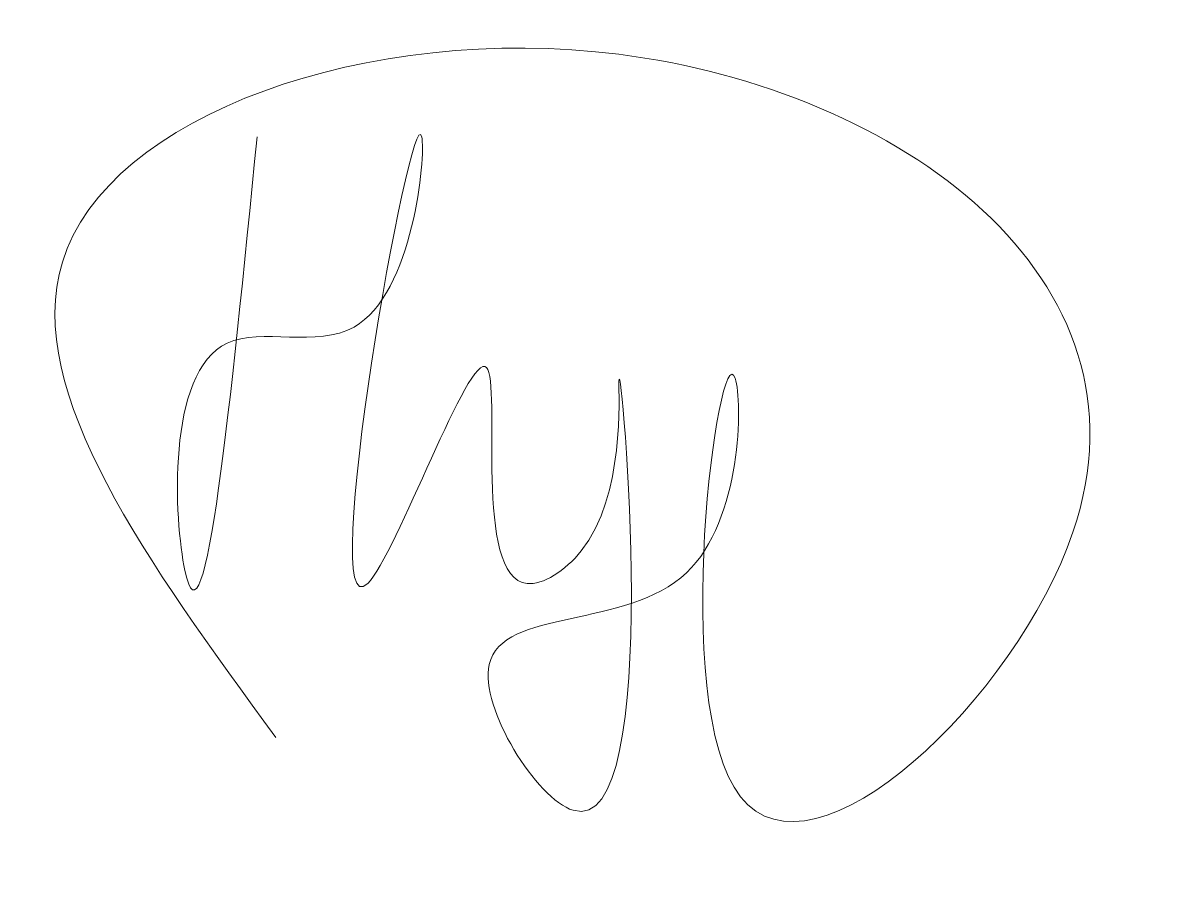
# Model space of a CAD drawing. Header units: millimetres. Extents: x 11.74 to 19.39, y 7.6 to 13.44.
import ezdxf

# ---------------------------------------------------------------- set-up
doc = ezdxf.new("R2010")
doc.units = ezdxf.units.MM
doc.layers.add('Sign', color=5, linetype='Continuous', lineweight=9)

msp = doc.modelspace()

# ---------------------------------------------------------------- linework, layer by layer
at = {"layer": 'Sign', "color": 5, "true_color": 0x0000ff}
msp.add_spline([(13.3137, 12.6734), (12.828, 9.7567), (13.1126, 11.2853), (13.9669, 11.3943), (14.4213, 12.6734), (14.0578, 9.6686), (14.8576, 11.1218), (15.1302, 9.6686), (15.495, 9.8883), (15.7482, 11.031), (15.4392, 8.1428), (14.8758, 9.1237), (16.2027, 9.7413), (16.5298, 11.0491), (16.5662, 8.2336), (18.8019, 10.0138), (15.7482, 13.2289), (12.0038, 11.8302), (13.4398, 8.6333)], degree=3, dxfattribs=at)

doc.saveas('drawing.dxf')
